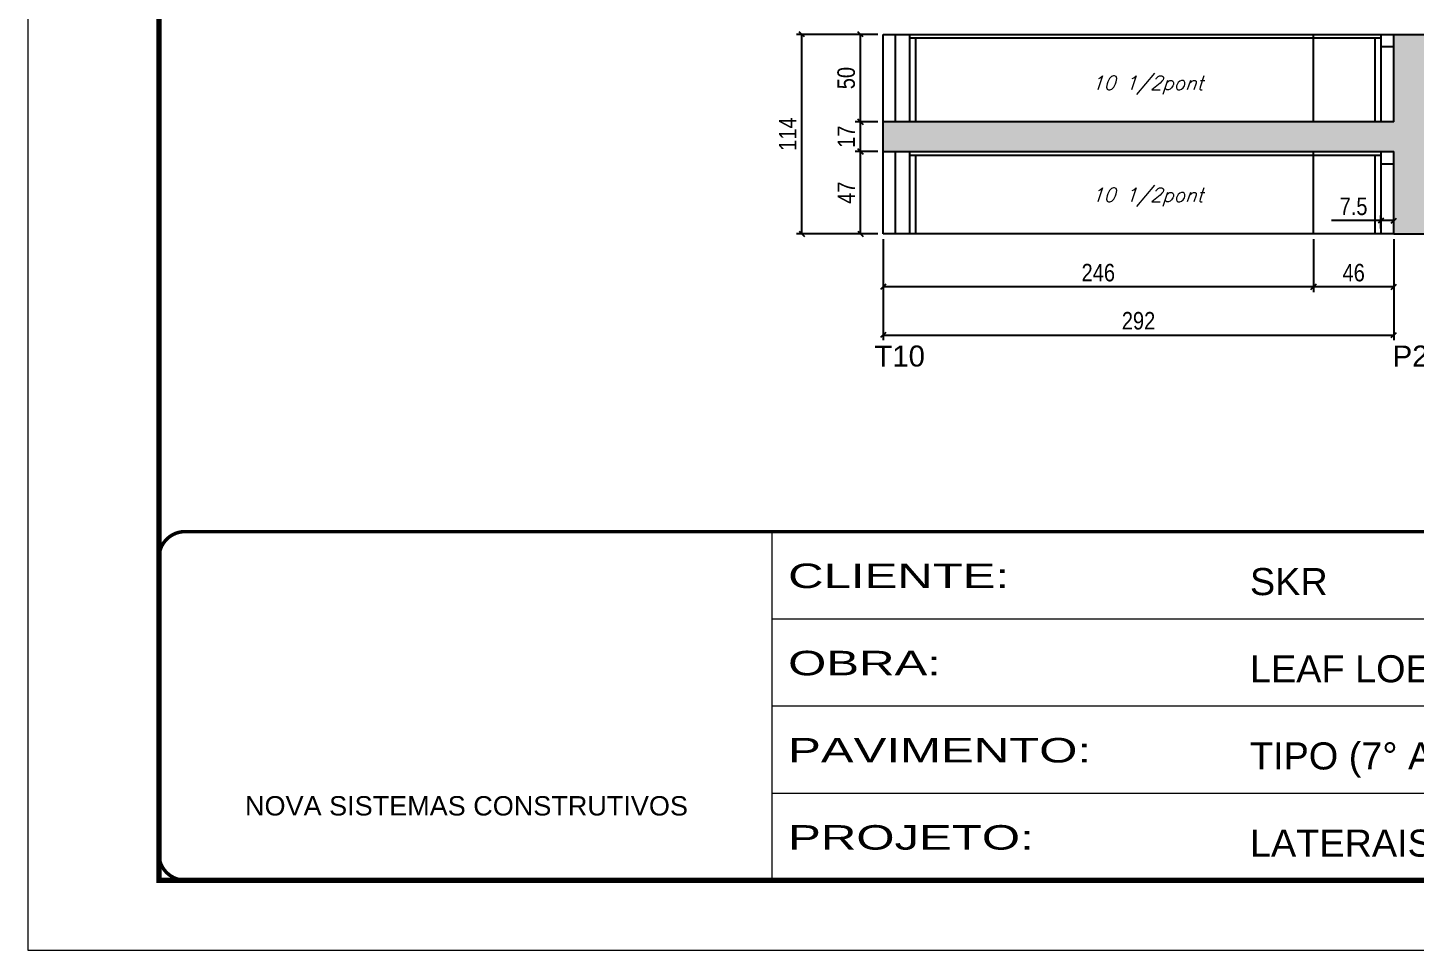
# Model space of a CAD drawing. Extents: x 3309 to 9563, y -2522 to 14608.
# Drawn here: x 8078 to 8871, y 6666 to 7194 of the extents above; entities that cross this region are included whole.
import ezdxf

# ---------------------------------------------------------------- set-up
doc = ezdxf.new("R2010")
doc.units = 0
doc.linetypes.add('CONTINUO', pattern=[0])
doc.linetypes.add('DASHED', pattern=[0.75, 0.5, -0.25])
for name, color, linetype in [('5', 5, 'Continuous'), ('COTA', 241, 'Continuous'), ('Painéis', 200, 'Continuous'), ('SARR_2.2x7', 40, 'Continuous'), ('SARR_3.5x7', 81, 'Continuous'), ('texto', 7, 'Continuous')]:
    doc.layers.add(name, color=color, linetype=linetype)
doc.layers.add('Folhas', color=255, linetype='Continuous', lineweight=9)
doc.layers.add('SARRAFO DE PRESSAO', color=251, linetype='DASHED', lineweight=9)
doc.styles.add('ARIAL', font='arial.ttf')
doc.styles.add('COTA TECNICA', font='techl___.ttf', dxfattribs={"height": 10})
doc.styles.add('Romans', font='romans.shx')
doc.styles.get("Standard").update_dxf_attribs({"font": 'arial.ttf'})
doc.styles.add('Tecnologia', font='')
doc.styles.get('Tecnologia').set_extended_font_data('Forgotten Futurist')
doc.dimstyles.new('PAINEL', dxfattribs={"dimtxt": 10, "dimasz": 3, "dimexe": 3, "dimexo": 3, "dimgap": 3, "dimtad": 1, "dimdec": 1, "dimzin": 12, "dimdsep": 46, "dimtxsty": 'COTA TECNICA', "dimblk1": 'OBLIQUE', "dimblk2": 'OBLIQUE', "dimsah": 1, "dimcen": 0.9, "dimclrd": 4, "dimclre": 4, "dimclrt": 240, "dimadec": 1, "dimazin": 3, "dimtfac": 1, "dimtdec": 1, "dimtmove": 0, "dimatfit": 3, "dimfxl": 1, "dimtolj": 1, "dimtzin": 12, "dimarcsym": 0})

# ---------------------------------------------------------------- blocks, each defined once
blk = doc.blocks.new('9999999999')
at = {"color": 30, "linetype": 'CONTINUO'}
for p, q in [((98564.56, 34230.21), (98564.56, 34429.45)), ((98564.56, 34379.64), (99583.98, 34379.64)), ((98564.56, 34329.83), (99487.98, 34329.83)), ((98564.56, 34280.02), (99487.98, 34280.02))]:
    blk.add_line(p, q, dxfattribs=at)
at = {"color": 30, "linetype": 'CONTINUO', "const_width": 2}
blk.add_lwpolyline([(99583.98, 34230.21), (99583.98, 34414.45, 0.414214), (99568.98, 34429.45), (98228.98, 34429.45, 0.414214), (98213.98, 34414.45), (98213.98, 34245.21, 0.414214), (98228.98, 34230.21), (99583.98, 34230.21)], format="xyb", dxfattribs=at)
at = {"layer": 'Folhas'}
blk.add_lwpolyline([(98138.98, 34190.21), (99623.98, 34190.21), (99623.98, 35240.21), (98138.98, 35240.21)], close=True, dxfattribs=at)
at = {"layer": 'Folhas', "color": 30, "const_width": 3}
blk.add_lwpolyline([(98213.98, 34230.21), (99583.98, 34230.21), (99583.98, 35200.21), (98213.98, 35200.21)], close=True, dxfattribs=at)
at = {"color": 7, "linetype": 'Continuous', "ltscale": 5, "style": 'ARIAL'}
for s, height, p in [('SKR', 15.483, (98837.68, 34393.13)), ('LEAF LOEFGREN', 15.4829, (98837.68, 34343.32)), ('TIPO (7° AO 21° PAVIMENTO)', 15.4829, (98837.68, 34293.51)), ('NOVA SISTEMAS CONSTRUTIVOS', 11.0592, (98263.19, 34267.21)), ('LATERAIS DE VIGAS', 15.4829, (98837.68, 34243.7))]:
    blk.add_text(s, height=height, dxfattribs=at).set_placement(p)
at = {"layer": 'Folhas', "color": 7, "style": 'Tecnologia', "width": 1.5}
for s, p in [('CLIENTE:', (98573.65, 34397.17)), ('OBRA:', (98573.65, 34347.31)), ('PAVIMENTO:', (98573.65, 34297.5)), ('PROJETO:', (98573.65, 34247.69))]:
    blk.add_text(s, height=14, dxfattribs=at).set_placement(p)
blk = doc.blocks.new('_Oblique')
at = {"color": 0, "linetype": 'ByBlock', "lineweight": -2}
blk.add_line((-0.5, -0.5), (0.5, 0.5), dxfattribs=at)
blk = doc.blocks.new('*D2557')
at = {"layer": 'COTA', "color": 4, "lineweight": -2, "transparency": 16777216}
for p, q in [((8566.88, 7072.8), (8566.88, 7014.98)), ((8858.88, 7072.8), (8858.88, 7014.98)), ((8566.88, 7017.98), (8858.88, 7017.98))]:
    blk.add_line(p, q, dxfattribs=at)
at = {"layer": 'Defpoints', "color": 0, "transparency": 16777216}
for p in [(8566.88, 7075.8), (8858.88, 7075.8), (8858.88, 7017.98)]:
    blk.add_point(p, dxfattribs=at)
at = {"layer": 'COTA', "color": 4, "lineweight": -2, "transparency": 16777216, "xscale": 3, "yscale": 3, "zscale": 3, "rotation": 180}
blk.add_blockref('_Oblique', (8566.88, 7017.98), dxfattribs=at)
at = {"layer": 'COTA', "color": 4, "lineweight": -2, "transparency": 16777216, "xscale": 3, "yscale": 3, "zscale": 3}
blk.add_blockref('_Oblique', (8858.88, 7017.98), dxfattribs=at)
at = {"layer": 'COTA', "color": 240, "transparency": 16777216, "insert": (8712.88, 7026.07), "char_height": 10, "attachment_point": 5, "style": 'COTA TECNICA'}
blk.add_mtext('\\A1;292', dxfattribs=at)
blk = doc.blocks.new('*D2558')
at = {"layer": 'COTA', "color": 4, "lineweight": -2, "transparency": 16777216}
for p, q in [((8812.88, 7072.8), (8812.88, 7042.46)), ((8858.88, 7072.8), (8858.88, 7042.46)), ((8858.88, 7045.46), (8812.88, 7045.46))]:
    blk.add_line(p, q, dxfattribs=at)
at = {"layer": 'Defpoints', "color": 0, "transparency": 16777216}
for p in [(8812.88, 7075.8), (8858.88, 7075.8), (8812.88, 7045.46)]:
    blk.add_point(p, dxfattribs=at)
at = {"layer": 'COTA', "color": 4, "lineweight": -2, "transparency": 16777216, "xscale": 3, "yscale": 3, "zscale": 3, "rotation": 180}
blk.add_blockref('_Oblique', (8812.88, 7045.46), dxfattribs=at)
at = {"layer": 'COTA', "color": 4, "lineweight": -2, "transparency": 16777216, "xscale": 3, "yscale": 3, "zscale": 3}
blk.add_blockref('_Oblique', (8858.88, 7045.46), dxfattribs=at)
at = {"layer": 'COTA', "color": 240, "transparency": 16777216, "insert": (8835.88, 7053.56), "char_height": 10, "attachment_point": 5, "style": 'COTA TECNICA'}
blk.add_mtext('\\A1;46', dxfattribs=at)
blk = doc.blocks.new('*D2559')
at = {"layer": 'COTA', "color": 4, "lineweight": -2, "transparency": 16777216}
for p, q in [((8566.88, 7072.8), (8566.88, 7042.46)), ((8812.88, 7072.8), (8812.88, 7042.46)), ((8812.88, 7045.46), (8566.88, 7045.46))]:
    blk.add_line(p, q, dxfattribs=at)
at = {"layer": 'Defpoints', "color": 0, "transparency": 16777216}
for p in [(8566.88, 7075.8), (8812.88, 7075.8), (8566.88, 7045.46)]:
    blk.add_point(p, dxfattribs=at)
at = {"layer": 'COTA', "color": 4, "lineweight": -2, "transparency": 16777216, "xscale": 3, "yscale": 3, "zscale": 3, "rotation": 180}
blk.add_blockref('_Oblique', (8566.88, 7045.46), dxfattribs=at)
at = {"layer": 'COTA', "color": 4, "lineweight": -2, "transparency": 16777216, "xscale": 3, "yscale": 3, "zscale": 3}
blk.add_blockref('_Oblique', (8812.88, 7045.46), dxfattribs=at)
at = {"layer": 'COTA', "color": 240, "transparency": 16777216, "insert": (8689.88, 7053.56), "char_height": 10, "attachment_point": 5, "style": 'COTA TECNICA'}
blk.add_mtext('\\A1;246', dxfattribs=at)
blk = doc.blocks.new('*D2560')
at = {"layer": 'COTA', "color": 4, "lineweight": -2, "transparency": 16777216}
for p, q in [((8851.38, 7083.34), (8823.22, 7083.34)), ((8851.38, 7078.8), (8851.38, 7086.34)), ((8858.88, 7083.34), (8851.38, 7083.34)), ((8858.88, 7078.8), (8858.88, 7086.34))]:
    blk.add_line(p, q, dxfattribs=at)
at = {"layer": 'Defpoints', "color": 0, "transparency": 16777216}
for p in [(8851.38, 7083.34), (8851.38, 7075.8, 0), (8858.88, 7075.8, 0)]:
    blk.add_point(p, dxfattribs=at)
at = {"layer": 'COTA', "color": 4, "lineweight": -2, "transparency": 16777216, "xscale": 3, "yscale": 3, "zscale": 3, "rotation": 180}
blk.add_blockref('_Oblique', (8851.38, 7083.34), dxfattribs=at)
at = {"layer": 'COTA', "color": 4, "lineweight": -2, "transparency": 16777216, "xscale": 3, "yscale": 3, "zscale": 3}
blk.add_blockref('_Oblique', (8858.88, 7083.34), dxfattribs=at)
at = {"layer": 'COTA', "color": 240, "transparency": 16777216, "insert": (8835.8, 7091.45), "char_height": 10, "attachment_point": 5, "style": 'COTA TECNICA'}
blk.add_mtext('\\A1;7.5', dxfattribs=at)
blk = doc.blocks.new('*D2561')
at = {"layer": 'COTA', "color": 4, "lineweight": -2, "transparency": 16777216}
for p, q in [((8563.88, 7122.8), (8550.89, 7122.8)), ((8553.89, 7075.8), (8553.89, 7122.8)), ((8563.88, 7075.8), (8550.89, 7075.8))]:
    blk.add_line(p, q, dxfattribs=at)
at = {"layer": 'Defpoints', "color": 0, "transparency": 16777216}
for p in [(8553.89, 7122.8), (8566.88, 7122.8, 0), (8566.88, 7075.8, 0)]:
    blk.add_point(p, dxfattribs=at)
at = {"layer": 'COTA', "color": 4, "lineweight": -2, "transparency": 16777216, "xscale": 3, "yscale": 3, "zscale": 3}
for p, rotation in [((8553.89, 7122.8), 90), ((8553.89, 7075.8), 270)]:
    blk.add_blockref('_Oblique', p, dxfattribs=dict(at, rotation=rotation))
at = {"layer": 'COTA', "color": 240, "transparency": 16777216, "insert": (8545.81, 7099.3), "char_height": 10, "attachment_point": 5, "rotation": 90, "style": 'COTA TECNICA'}
blk.add_mtext('\\A1;47', dxfattribs=at)
blk = doc.blocks.new('*D2562')
at = {"layer": 'COTA', "color": 4, "lineweight": -2, "transparency": 16777216}
for p, q in [((8563.88, 7139.8), (8550.89, 7139.8)), ((8553.89, 7122.8), (8553.89, 7139.8)), ((8563.88, 7122.8), (8550.89, 7122.8))]:
    blk.add_line(p, q, dxfattribs=at)
at = {"layer": 'Defpoints', "color": 0, "transparency": 16777216}
for p in [(8553.89, 7139.8), (8566.88, 7139.8, 0), (8566.88, 7122.8, 0)]:
    blk.add_point(p, dxfattribs=at)
at = {"layer": 'COTA', "color": 4, "lineweight": -2, "transparency": 16777216, "xscale": 3, "yscale": 3, "zscale": 3}
for p, rotation in [((8553.89, 7139.8), 90), ((8553.89, 7122.8), 270)]:
    blk.add_blockref('_Oblique', p, dxfattribs=dict(at, rotation=rotation))
at = {"layer": 'COTA', "color": 240, "transparency": 16777216, "insert": (8545.81, 7131.3), "char_height": 10, "attachment_point": 5, "rotation": 90, "style": 'COTA TECNICA'}
blk.add_mtext('\\A1;17', dxfattribs=at)
blk = doc.blocks.new('*D2563')
at = {"layer": 'COTA', "color": 4, "lineweight": -2, "transparency": 16777216}
for p, q in [((8563.88, 7189.8), (8550.89, 7189.8)), ((8553.89, 7139.8), (8553.89, 7189.8)), ((8563.88, 7139.8), (8550.89, 7139.8))]:
    blk.add_line(p, q, dxfattribs=at)
at = {"layer": 'Defpoints', "color": 0, "transparency": 16777216}
for p in [(8553.89, 7189.8), (8566.88, 7189.8, 0), (8566.88, 7139.8, 0)]:
    blk.add_point(p, dxfattribs=at)
at = {"layer": 'COTA', "color": 4, "lineweight": -2, "transparency": 16777216, "xscale": 3, "yscale": 3, "zscale": 3}
for p, rotation in [((8553.89, 7189.8), 90), ((8553.89, 7139.8), 270)]:
    blk.add_blockref('_Oblique', p, dxfattribs=dict(at, rotation=rotation))
at = {"layer": 'COTA', "color": 240, "transparency": 16777216, "insert": (8545.78, 7164.8), "char_height": 10, "attachment_point": 5, "rotation": 90, "style": 'COTA TECNICA'}
blk.add_mtext('\\A1;50', dxfattribs=at)
blk = doc.blocks.new('*D2581')
at = {"layer": 'COTA', "color": 4, "lineweight": -2, "transparency": 16777216}
for p, q in [((8563.88, 7189.8), (8517.36, 7189.8)), ((8520.36, 7075.8), (8520.36, 7189.8)), ((8563.88, 7075.8), (8517.36, 7075.8))]:
    blk.add_line(p, q, dxfattribs=at)
at = {"layer": 'Defpoints', "color": 0, "transparency": 16777216}
for p in [(8520.36, 7189.8), (8566.88, 7189.8, 0), (8566.88, 7075.8, 0)]:
    blk.add_point(p, dxfattribs=at)
at = {"layer": 'COTA', "color": 4, "lineweight": -2, "transparency": 16777216, "xscale": 3, "yscale": 3, "zscale": 3}
for p, rotation in [((8520.36, 7189.8), 90), ((8520.36, 7075.8), 270)]:
    blk.add_blockref('_Oblique', p, dxfattribs=dict(at, rotation=rotation))
at = {"layer": 'COTA', "color": 240, "transparency": 16777216, "insert": (8512.29, 7132.8), "char_height": 10, "attachment_point": 5, "rotation": 90, "style": 'COTA TECNICA'}
blk.add_mtext('\\A1;114', dxfattribs=at)

msp = doc.modelspace()

# ---------------------------------------------------------------- hatches: boundary and pattern name
at = {"layer": 'COTA'}
h = msp.add_hatch(dxfattribs=at)
h.set_pattern_fill('AR-CONC', color=256, scale=0.03)
h.set_pattern_definition([(50, (-36.368, 0), (5.46554, -0.4781726), [0.5715, -6.2865]), (355, (-36.368, 0), (-1.0573026, 5.7317054), [0.4572, -5.0292175]), (100.451445, (-35.9124, -0.04), (4.4082374, 5.2535326), [0.4857003, -5.3427073]), (46.1842, (-36.368, 1.524), (8.1323712, -1.26127), [0.85725, -9.42975]), (96.63556, (-35.69, 1.419), (7.122124, 7.422784), [0.7285507, -8.014068]), (351.18415, (-36.368, 1.524), (7.122124, 7.422784), [0.685799, -7.543792]), (21, (-35.606, 1.143), (4.5484317, -3.067956), [0.5715, -6.2865]), (326, (-35.606, 1.143), (1.8540609, 5.525639), [0.4572, -5.0292]), (71.451445, (-35.227, 0.8873), (6.4024926, 2.457683), [0.4857003, -5.342698]), (37.5, (-36.3679, 0), (0.0926581, 2.53665117), [0, -4.96824, 0, -5.1054, 0, -5.04825]), (7.5, (-36.368, 0), (2.0045899, 3.00541724), [0, -2.91084, 0, -4.85394, 0, -1.92405]), (327.5, (-38.0671, 0), (4.06771786, -0.17186232), [0, -1.905, 0, -5.9436, 0, -7.8867]), (317.5, (-38.829, 0), (4.4438754, 0.7627947), [0, -2.4765, 0, -3.94716, 0, -5.6007])])
h.paths.add_polyline_path([(8858.88, 7139.8), (8566.88, 7139.8), (8566.88, 7122.8), (8858.88, 7122.8), (8858.88, 7075.8), (8888.88, 7075.8), (8888.88, 7122.8), (9447.88, 7122.8), (9447.88, 7139.8), (9233.88, 7139.8), (8888.88, 7139.8), (8888.88, 7189.8), (8858.88, 7189.8)])

# ---------------------------------------------------------------- linework, layer by layer
for p, q in [((8858.88, 7189.8, 0), (8888.88, 7189.8, 0)), ((8566.88, 7122.8, 0), (8566.88, 7139.8, 0)), ((8858.88, 7075.8, 0), (8888.88, 7075.8, 0))]:
    msp.add_line(p, q, dxfattribs=at)
at = {"layer": 'Painéis', "linetype": 'ByBlock'}
for p, q in [((8566.88, 7139.8, 0), (8566.88, 7189.8, 0)), ((8566.88, 7189.8, 0), (8858.88, 7189.8, 0)), ((8812.88, 7139.8, 0), (8812.88, 7189.8, 0)), ((8858.88, 7139.8, 0), (8858.88, 7189.8, 0)), ((8858.88, 7139.8, 0), (8566.88, 7139.8, 0)), ((8566.88, 7075.8, 0), (8566.88, 7122.8, 0)), ((8566.88, 7122.8, 0), (8858.88, 7122.8, 0)), ((8812.88, 7075.8, 0), (8812.88, 7122.8, 0)), ((8858.88, 7075.8, 0), (8858.88, 7122.8, 0)), ((8858.88, 7075.8, 0), (8566.88, 7075.8, 0))]:
    msp.add_line(p, q, dxfattribs=at)
at = {"layer": 'SARR_2.2x7', "linetype": 'Continuous'}
for p, q in [((8573.88, 7139.8, 0), (8573.88, 7189.8, 0)), ((8851.38, 7187.6, 0), (8581.88, 7187.6, 0)), ((8851.38, 7182.8, 0), (8858.88, 7182.8, 0)), ((8573.88, 7075.8, 0), (8573.88, 7122.8, 0)), ((8851.38, 7120.6, 0), (8581.88, 7120.6, 0)), ((8851.38, 7115.8, 0), (8858.88, 7115.8, 0))]:
    msp.add_line(p, q, dxfattribs=at)
at = {"layer": 'SARR_3.5x7'}
for p, q in [((8581.88, 7189.8, 0), (8581.88, 7139.8, 0)), ((8585.38, 7187.6, 0), (8585.38, 7139.8, 0)), ((8847.88, 7187.6, 0), (8847.88, 7139.8, 0)), ((8851.38, 7189.8, 0), (8851.38, 7139.8, 0)), ((8581.88, 7122.8, 0), (8581.88, 7075.8, 0)), ((8585.38, 7120.6, 0), (8585.38, 7075.8, 0)), ((8847.88, 7120.6, 0), (8847.88, 7075.8, 0)), ((8851.38, 7122.8, 0), (8851.38, 7075.8, 0))]:
    msp.add_line(p, q, dxfattribs=at)

# ---------------------------------------------------------------- block references
at = {"layer": 'SARRAFO DE PRESSAO', "color": 6, "linetype": 'ByBlock'}
msp.add_blockref('9999999999', (-90061.11, -27523.8), dxfattribs=at)

# ---------------------------------------------------------------- texts
at = {"layer": '5', "linetype": 'Continuous'}
for s, p in [('T10', (8561.88, 6999.97, 0)), ('P26', (8858.14, 6999.97, 0))]:
    msp.add_text(s, height=12, rotation=0.00004, dxfattribs=at).set_placement(p)
at = {"layer": 'texto', "color": 2, "char_height": 8, "attachment_point": 5, "style": 'Romans'}
for insert in [(8717.88, 7160.8, 0), (8717.88, 7096.8, 0)]:
    msp.add_mtext('{\\Q19;\\C256;10 1/2pont}', dxfattribs=dict(at, insert=insert))

# ---------------------------------------------------------------- dimensions: what is measured, and where the dimension line sits
at = {"layer": 'COTA'}
for base, p1, p2, angle, picture, middle in [((8520.36, 7189.8), (8566.88, 7075.8, 0), (8566.88, 7189.8, 0), 90, '*D2581', (8512.29, 7132.8)), ((8553.89, 7189.8), (8566.88, 7139.8, 0), (8566.88, 7189.8, 0), 90, '*D2563', (8545.78, 7164.8)), ((8553.89, 7139.8), (8566.88, 7122.8, 0), (8566.88, 7139.8, 0), 90, '*D2562', (8545.81, 7131.3)), ((8553.89, 7122.8), (8566.88, 7075.8, 0), (8566.88, 7122.8, 0), 90, '*D2561', (8545.81, 7099.3)), ((8812.88, 7045.46, 0), (8858.88, 7075.8, 0), (8812.88, 7075.8, 0), 180, '*D2558', (8835.88, 7053.56, 0))]:
    dim = msp.add_linear_dim(base=base, p1=p1, p2=p2, angle=angle, dimstyle='PAINEL', dxfattribs=at)
    dim.commit()
    dim.dimension.update_dxf_attribs({"geometry": picture, "text_midpoint": middle})
for base, p1, p2, picture, middle in [((8851.38, 7083.34), (8858.88, 7075.8, 0), (8851.38, 7075.8, 0), '*D2560', (8835.8, 7091.45)), ((8858.88, 7017.98, 0), (8566.88, 7075.8, 0), (8858.88, 7075.8, 0), '*D2557', (8712.88, 7026.07, 0))]:
    dim = msp.add_linear_dim(base=base, p1=p1, p2=p2, dimstyle='PAINEL', dxfattribs=at)
    dim.commit()
    dim.dimension.update_dxf_attribs({"geometry": picture, "text_midpoint": middle})
dim = msp.add_linear_dim(base=(8566.88, 7045.46, 0), p1=(8812.88, 7075.8, 0), p2=(8566.88, 7075.8, 0), angle=180, dimstyle='PAINEL', override={"dimtmove": 1}, dxfattribs=at)
dim.commit()
dim.dimension.update_dxf_attribs({"geometry": '*D2559', "text_midpoint": (8689.88, 7053.56, 0)})

doc.saveas('drawing.dxf')
